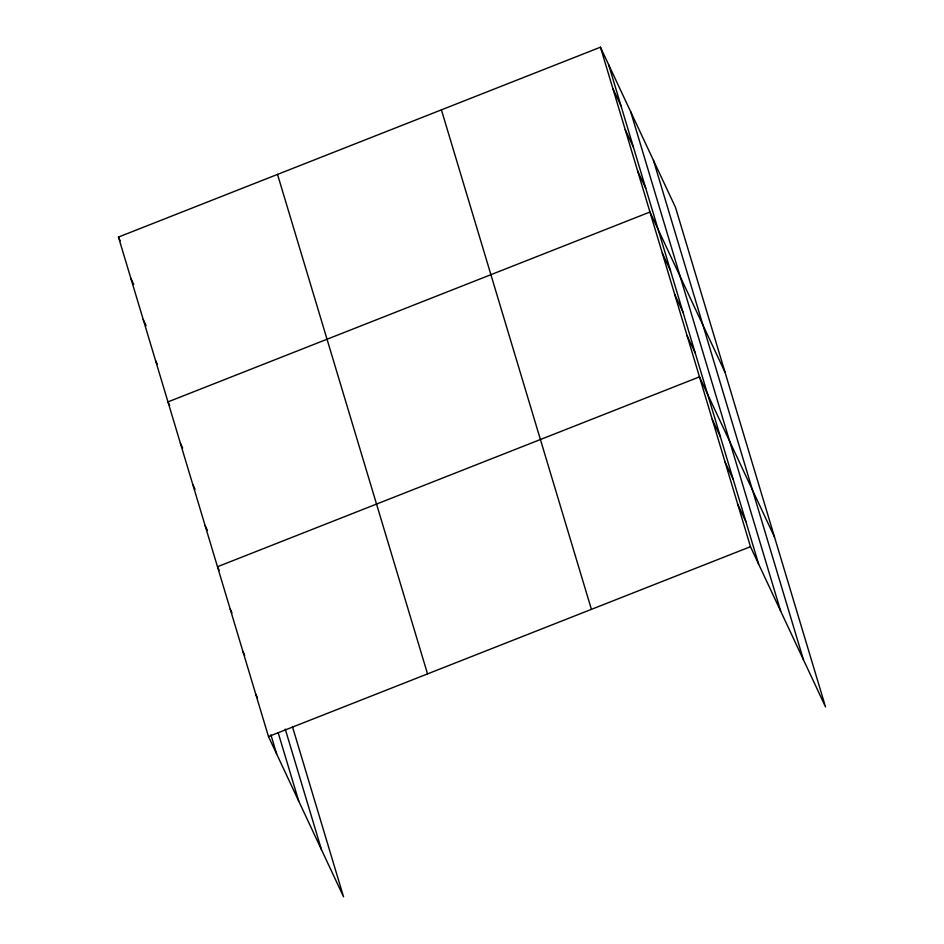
<?xml version="1.0" encoding="UTF-8"?>
<svg xmlns="http://www.w3.org/2000/svg" width="944" height="944" viewBox="0 0 944 944"><rect width="100%" height="100%" fill="white"/><g stroke="black" fill="none" stroke-linecap="round" stroke-linejoin="round"><path stroke-width="1.42" d="M292.534 726.974L343.545 896.8L268.485 736.556L118.46 237.062L600.455 47.2L675.515 207.444L825.54 706.938L750.48 546.694L600.455 47.2M268.485 736.556L750.48 546.694M612.833 88.406L620.999 105.834M625.211 129.611L633.377 147.052M637.589 170.829L645.755 188.257M725.027 372.278L649.968 212.034L167.973 401.896L169.719 405.625M662.334 253.24L670.5 270.668M674.712 294.445L682.878 311.886M687.09 335.663L695.256 353.091M774.528 537.112L699.469 376.868L217.474 566.73L219.22 570.459M712.224 419.325L720.39 436.753M724.968 461.781L733.134 479.21M737.724 504.238L745.89 521.666M118.46 237.062L120.207 240.791M130.838 278.268L133.753 284.498M143.217 319.473L146.131 325.704M155.595 360.691L157.341 364.419M180.339 443.102L182.676 448.081M192.718 484.307L195.054 489.287M205.096 525.525L207.432 530.504M230.23 609.187L231.976 612.916M242.974 651.643L244.732 655.372M255.73 694.1L257.476 697.84M653.449 160.315L803.462 659.809M630.698 111.758L780.712 611.252M608.62 64.629L758.646 564.123M441.403 109.858L591.416 609.352M277.524 174.404L427.538 673.898M285.265 729.146L321.467 849.671M278.15 732.638L298.717 801.114M270.893 734.81L276.651 753.985"/></g></svg>
